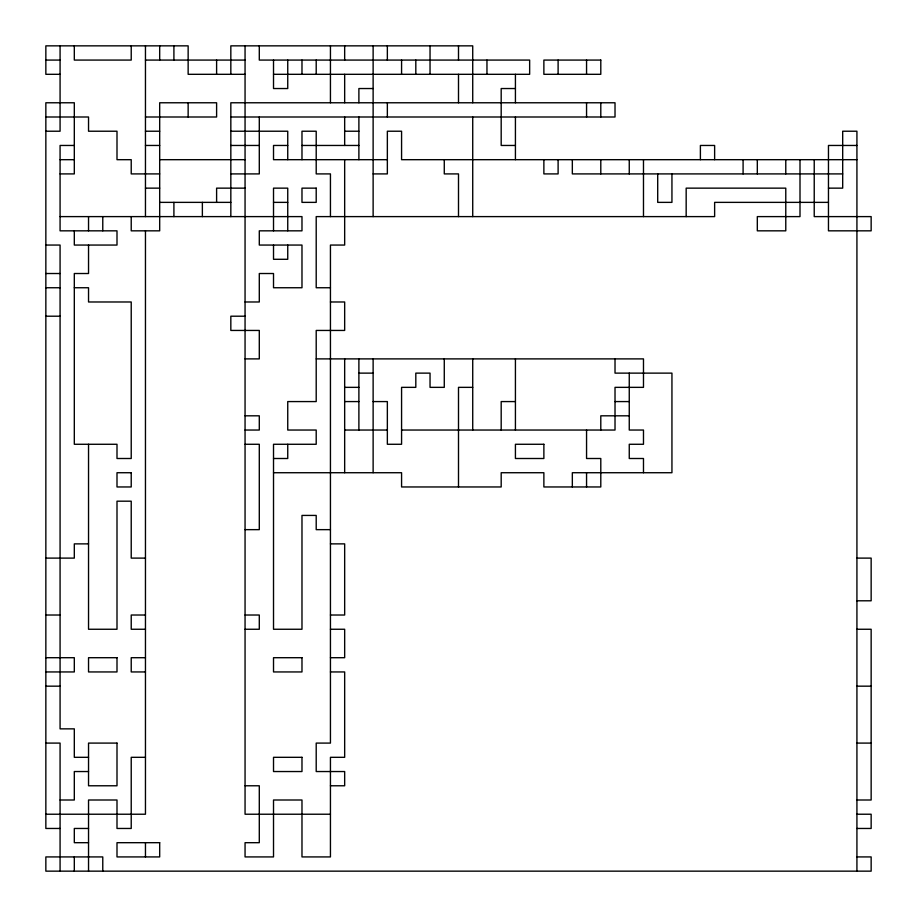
<?xml version="1.0" encoding="UTF-8"?>
<svg xmlns="http://www.w3.org/2000/svg" width="917" height="917" viewBox="0 0 917 917"><rect width="100%" height="100%" fill="white"/><g stroke="black" fill="none" stroke-linecap="round" stroke-linejoin="round"><path stroke-width="1.38" d="M45.85 60.075L60.075 60.075M145.459 60.075L245.057 60.075M60.075 74.311L45.85 74.311L45.85 45.85L188.145 45.85L188.145 74.311L245.057 74.311M273.518 74.311L529.648 74.311L529.648 60.075L259.293 60.075L259.293 45.85M373.127 88.536L358.891 88.536L358.891 102.773M515.423 88.536L501.186 88.536L501.186 145.459L515.423 145.459M45.85 116.998L88.536 116.998L88.536 131.223L116.998 131.223L116.998 159.684L131.223 159.684L131.223 173.909L159.684 173.909M145.459 116.998L216.607 116.998L216.607 102.773L159.684 102.773L159.684 230.832L131.223 230.832L131.223 216.607M230.832 116.998L615.02 116.998L615.02 102.773L230.832 102.773L230.832 216.607M45.85 131.223L60.075 131.223L60.075 45.85M145.459 131.223L159.684 131.223M230.832 131.223L287.743 131.223L287.743 159.684M344.666 131.223L358.891 131.223M74.311 145.459L60.075 145.459L60.075 230.832L116.998 230.832L116.998 245.057L74.311 245.057L74.311 230.832M145.459 145.459L159.684 145.459M230.832 145.459L259.293 145.459M287.743 145.459L273.518 145.459L273.518 159.684L387.352 159.684M301.98 145.459L358.891 145.459M856.925 145.459L828.464 145.459L828.464 230.832L871.15 230.832L871.15 216.607L814.227 216.607L814.227 159.684M60.075 159.684L74.311 159.684M159.684 159.684L245.057 159.684M856.925 159.684L401.577 159.684L401.577 131.223L387.352 131.223L387.352 173.909L373.127 173.909M60.075 173.909L74.311 173.909L74.311 102.773L45.85 102.773L45.85 828.464L60.075 828.464M230.832 173.909L259.293 173.909L259.293 116.998M842.689 173.909L572.334 173.909L572.334 159.684M145.459 188.145L159.684 188.145M245.057 188.145L216.607 188.145L216.607 202.37M828.464 188.145L842.689 188.145L842.689 131.223L856.925 131.223L856.925 871.15M159.684 202.37L230.832 202.37M273.518 202.37L287.743 202.37M828.464 202.37L714.63 202.37L714.63 216.607L316.205 216.607L316.205 287.743L330.441 287.743M60.075 216.607L301.98 216.607L301.98 230.832L259.293 230.832L259.293 245.057L301.98 245.057L301.98 287.743L273.518 287.743L273.518 273.518L259.293 273.518L259.293 301.98L245.057 301.98M45.85 245.057L60.075 245.057L60.075 728.855L74.311 728.855L74.311 757.316L88.536 757.316M45.85 273.518L60.075 273.518M45.85 287.743L60.075 287.743M74.311 287.743L88.536 287.743L88.536 301.98L131.223 301.98L131.223 458.5L116.998 458.5L116.998 444.275L74.311 444.275L74.311 273.518L88.536 273.518L88.536 245.057M330.441 301.98L344.666 301.98L344.666 330.441L316.205 330.441L316.205 401.577L287.743 401.577L287.743 430.039L316.205 430.039L316.205 444.275L273.518 444.275L273.518 629.257L301.98 629.257L301.98 515.423L316.205 515.423L316.205 529.648L330.441 529.648M45.85 316.205L60.075 316.205M245.057 316.205L230.832 316.205L230.832 330.441L259.293 330.441L259.293 358.891L245.057 358.891M316.205 358.891L643.482 358.891L643.482 387.352L615.02 387.352L615.02 430.039L401.577 430.039M358.891 373.127L373.127 373.127M344.666 387.352L358.891 387.352M472.725 387.352L458.5 387.352L458.5 486.961M344.666 401.577L358.891 401.577M373.127 401.577L387.352 401.577L387.352 444.275L401.577 444.275L401.577 387.352L415.814 387.352L415.814 373.127L430.039 373.127L430.039 387.352L444.275 387.352L444.275 358.891M515.423 401.577L501.186 401.577L501.186 430.039M615.02 401.577L629.257 401.577M245.057 415.814L259.293 415.814L259.293 430.039L245.057 430.039M629.257 415.814L600.795 415.814L600.795 430.039M344.666 430.039L387.352 430.039M245.057 444.275L259.293 444.275L259.293 529.648L245.057 529.648M273.518 458.5L287.743 458.5L287.743 444.275M273.518 472.725L401.577 472.725L401.577 486.961L501.186 486.961L501.186 472.725L543.873 472.725L543.873 486.961L600.795 486.961L600.795 458.5L586.559 458.5L586.559 430.039M88.536 543.873L74.311 543.873L74.311 558.109L45.85 558.109M330.441 543.873L344.666 543.873L344.666 615.02L330.441 615.02M145.459 558.109L131.223 558.109L131.223 501.186L116.998 501.186L116.998 629.257L88.536 629.257L88.536 444.275M856.925 558.109L871.15 558.109L871.15 600.795L856.925 600.795M45.85 615.02L60.075 615.02M145.459 615.02L131.223 615.02L131.223 629.257L145.459 629.257M245.057 615.02L259.293 615.02L259.293 629.257L245.057 629.257M330.441 629.257L344.666 629.257L344.666 657.707L330.441 657.707M856.925 629.257L871.15 629.257L871.15 800.002L856.925 800.002M45.85 657.707L74.311 657.707L74.311 671.943L45.85 671.943M145.459 657.707L131.223 657.707L131.223 671.943L145.459 671.943M330.441 671.943L344.666 671.943L344.666 757.316L330.441 757.316L330.441 856.925L301.98 856.925L301.98 800.002L273.518 800.002L273.518 856.925L245.057 856.925L245.057 842.689L259.293 842.689L259.293 785.777L245.057 785.777M45.85 686.168L60.075 686.168M856.925 686.168L871.15 686.168M45.85 743.091L60.075 743.091L60.075 871.15M856.925 743.091L871.15 743.091M145.459 757.316L131.223 757.316L131.223 828.464L116.998 828.464L116.998 800.002L88.536 800.002L88.536 871.15M88.536 771.541L74.311 771.541L74.311 800.002L60.075 800.002M330.441 785.777L344.666 785.777L344.666 771.541L316.205 771.541L316.205 743.091L330.441 743.091L330.441 245.057L344.666 245.057L344.666 159.684M45.85 814.227L145.459 814.227L145.459 230.832M330.441 814.227L245.057 814.227L245.057 45.85M856.925 814.227L871.15 814.227L871.15 828.464L856.925 828.464M88.536 828.464L74.311 828.464L74.311 842.689L88.536 842.689M856.925 856.925L871.15 856.925L871.15 871.15L45.85 871.15L45.85 856.925L102.773 856.925L102.773 871.15M800.002 159.684L800.002 216.607L757.316 216.607L757.316 230.832L785.777 230.832L785.777 188.145L686.168 188.145L686.168 216.607M785.777 159.684L785.777 173.909M757.316 159.684L757.316 173.909M743.091 159.684L743.091 173.909M714.63 159.684L714.63 145.459L700.393 145.459L700.393 159.684M671.943 173.909L671.943 202.37L657.707 202.37L657.707 173.909M643.482 159.684L643.482 216.607M643.482 472.725L643.482 458.5L629.257 458.5L629.257 444.275L643.482 444.275L643.482 430.039L629.257 430.039L629.257 373.127M629.257 159.684L629.257 173.909M615.02 358.891L615.02 373.127L671.943 373.127L671.943 472.725L572.334 472.725L572.334 486.961M600.795 102.773L600.795 116.998M600.795 159.684L600.795 173.909M586.559 60.075L586.559 74.311M586.559 102.773L586.559 116.998M586.559 472.725L586.559 486.961M558.109 60.075L558.109 74.311M558.109 159.684L558.109 173.909L543.873 173.909L543.873 159.684M515.423 74.311L515.423 102.773M515.423 116.998L515.423 159.684M515.423 358.891L515.423 430.039M486.961 60.075L486.961 74.311M472.725 102.773L472.725 45.85L230.832 45.85L230.832 74.311M472.725 116.998L472.725 216.607M472.725 358.891L472.725 430.039M458.5 45.85L458.5 60.075M458.5 74.311L458.5 102.773M458.5 216.607L458.5 173.909L444.275 173.909L444.275 159.684M430.039 45.85L430.039 74.311M415.814 60.075L415.814 74.311M401.577 60.075L401.577 74.311M387.352 45.85L387.352 60.075M387.352 102.773L387.352 116.998M373.127 45.85L373.127 216.607M373.127 358.891L373.127 472.725M358.891 116.998L358.891 159.684M358.891 358.891L358.891 430.039M344.666 45.85L344.666 60.075M344.666 74.311L344.666 102.773M344.666 116.998L344.666 145.459M344.666 358.891L344.666 472.725M330.441 45.85L330.441 102.773M330.441 216.607L330.441 173.909L316.205 173.909L316.205 131.223L301.98 131.223L301.98 159.684M316.205 60.075L316.205 74.311M301.98 60.075L301.98 74.311M287.743 60.075L287.743 88.536L273.518 88.536L273.518 60.075M287.743 230.832L287.743 188.145L273.518 188.145L273.518 230.832M287.743 245.057L287.743 259.293L273.518 259.293L273.518 245.057M216.607 60.075L216.607 74.311M202.37 202.37L202.37 216.607M188.145 102.773L188.145 116.998M173.909 45.85L173.909 60.075M173.909 202.37L173.909 216.607M159.684 45.85L159.684 60.075M145.459 45.85L145.459 216.607M145.459 842.689L145.459 856.925M131.223 45.85L131.223 60.075L74.311 60.075L74.311 45.85M102.773 216.607L102.773 230.832M88.536 216.607L88.536 230.832M74.311 856.925L74.311 871.15M600.795 60.075L543.873 60.075L543.873 74.311L600.795 74.311L600.795 60.075M316.205 188.145L301.98 188.145L301.98 202.37L316.205 202.37L316.205 188.145M543.873 444.275L515.423 444.275L515.423 458.5L543.873 458.5L543.873 444.275M131.223 472.725L116.998 472.725L116.998 486.961L131.223 486.961L131.223 472.725M116.998 657.707L88.536 657.707L88.536 671.943L116.998 671.943L116.998 657.707M301.98 657.707L273.518 657.707L273.518 671.943L301.98 671.943L301.98 657.707M116.998 743.091L88.536 743.091L88.536 785.777L116.998 785.777L116.998 743.091M301.98 757.316L273.518 757.316L273.518 771.541L301.98 771.541L301.98 757.316M159.684 842.689L116.998 842.689L116.998 856.925L159.684 856.925L159.684 842.689"/></g></svg>
